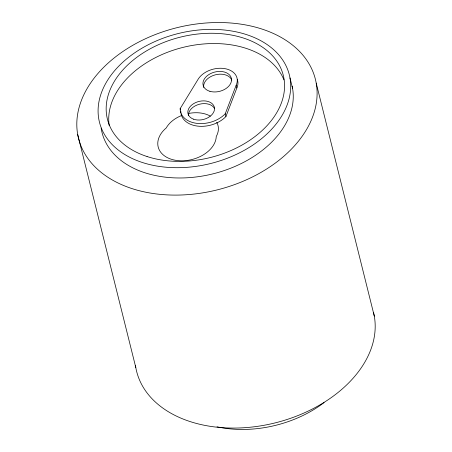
<?xml version="1.0" encoding="UTF-8"?>
<svg xmlns="http://www.w3.org/2000/svg" width="452" height="452" viewBox="0 0 452 452"><rect width="100%" height="100%" fill="white"/><g stroke="black" fill="none" stroke-linecap="round" stroke-linejoin="round"><path stroke-width="0.68" d="M181.054 113.814A25.538 17.481 -14 0 0 199.479 126.283A25.538 17.481 -14 0 0 225.932 116.52L225.249 113.78L236.181 85.208A20.882 14.294 -14 0 0 224.763 68.608A20.882 14.294 -14 0 0 198.439 78.738L180.162 108.638L180.501 110.011M225.932 116.52L236.865 87.948A20.882 14.294 -14 0 0 237.311 79.552M316.214 83.14A122.063 83.558 -14 0 1 149.985 192.998A122.063 83.558 -14 0 1 124.673 50.313A122.063 83.558 -14 0 1 316.214 83.14L374.301 316.112M289.992 77.953A97.847 66.981 -14 0 1 156.742 166.014A97.847 66.981 -14 0 1 136.453 51.641A97.847 66.981 -14 0 1 289.992 77.953L292.551 88.23M236.181 85.208L236.865 87.948M77.699 134.493L135.786 367.465M324.067 402.585A97.847 66.981 -14 0 1 217.016 426.795M373.612 312.784A122.063 83.558 -14 0 1 270.629 423.953A122.063 83.558 -14 0 1 135.464 365.453M292.139 86.185A97.847 66.981 -14 0 1 209.208 174.732A97.847 66.981 -14 0 1 101.146 128.08M109.203 125.594A90.632 62.043 -14 0 1 181.438 47.788A90.632 62.043 -14 0 1 283.969 79.868M216.751 122.345A27.612 18.899 -14 0 1 216.248 136.521A29.713 20.34 -14 0 1 175.579 160.296A29.713 20.34 -14 0 1 166.223 127.95A27.612 18.899 -14 0 1 181.06 115.74M188.569 113.469A27.612 18.899 -14 0 1 210.344 116.124M180.89 112.605A25.538 17.481 -14 0 1 180.845 111.378M188.524 115.35A13.56 9.283 -14 0 1 199.501 104.214A13.56 9.283 -14 0 1 214.581 108.695M203.711 87.468A14.532 9.95 -14 0 1 215.276 74.84A14.532 9.95 -14 0 1 231.769 80.14M225.249 113.78A25.538 17.481 -14 0 1 197.128 123.396A25.538 17.481 -14 0 1 180.162 108.638M147.07 156.539A90.632 62.043 -14 0 0 284.472 88.914A90.632 62.043 -14 0 0 154.561 46.533A90.632 62.043 -14 0 0 147.07 156.539M193.552 119.181A13.56 9.283 -14 0 0 214.48 109.537A13.56 9.283 -14 0 0 195.496 102.649A13.56 9.283 -14 0 0 193.552 119.181M209.937 91.327A14.532 9.95 -14 0 0 231.531 79.959A14.532 9.95 -14 0 0 210.214 73.789A14.532 9.95 -14 0 0 209.937 91.327"/></g></svg>
